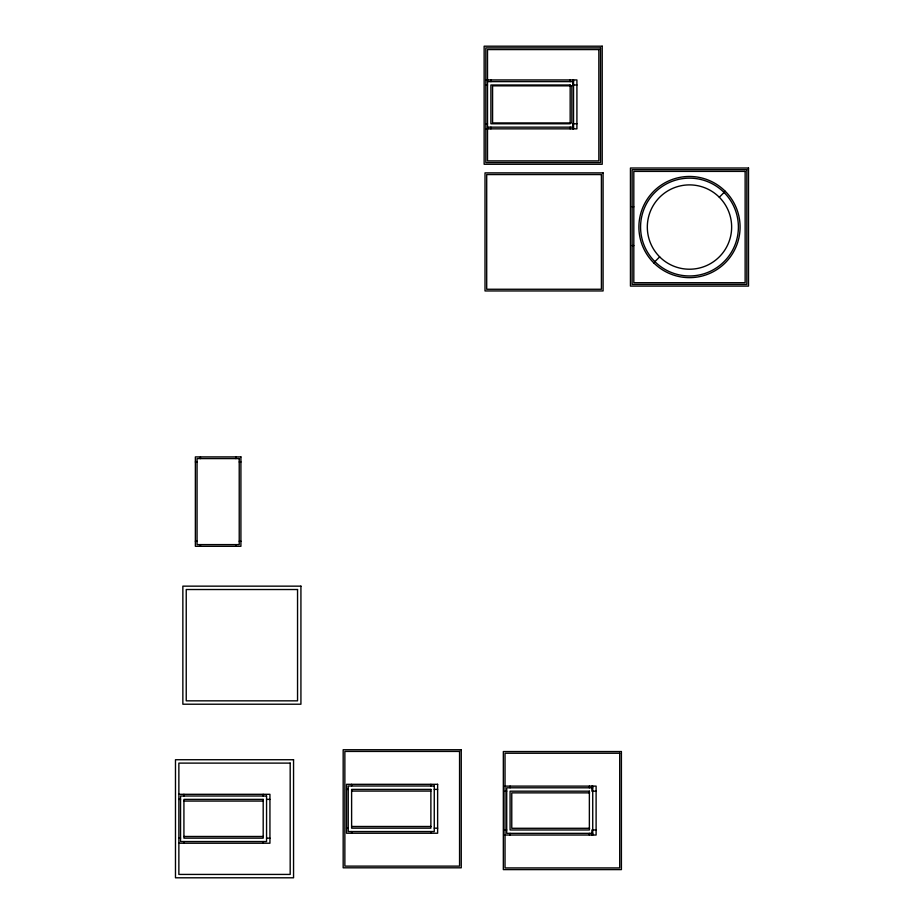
<?xml version="1.0" encoding="UTF-8"?>
<svg xmlns="http://www.w3.org/2000/svg" width="924" height="924" viewBox="0 0 924 924"><rect width="100%" height="100%" fill="white"/><g stroke="black" fill="none" stroke-linecap="round" stroke-linejoin="round"><path stroke-width="1.39" d="M653.707 262.832A50.601 50.601 0 0 0 738.357 240.148A50.601 50.601 0 0 0 676.391 178.182A50.601 50.601 0 0 0 653.707 262.832L659.667 256.872A42.169 42.169 0 0 0 730.214 237.965A42.169 42.169 0 0 0 678.574 186.325A42.169 42.169 0 0 0 659.667 256.872M719.299 197.239L725.259 191.28M485.828 79.938L576.911 79.938L576.911 128.852L485.828 128.852M487.514 81.624L573.538 81.624M485.828 84.996L487.514 84.996M576.911 84.996L572.695 84.996L572.695 79.938M485.828 123.781L487.514 123.781M576.911 123.781L572.695 123.781L572.695 128.852M487.514 127.154L573.538 127.154M632.131 206.814L633.818 206.814M632.131 245.611L633.818 245.611M195.368 461.965L197.055 461.965M239.224 461.965L240.91 461.965M195.368 541.233L197.055 541.233M239.224 541.233L240.91 541.233M505.024 786.116L596.107 786.116L596.107 835.03L505.024 835.03M592.734 787.802L506.71 787.802L506.71 833.344L592.734 833.344M346.546 789.385L348.233 789.385M434.257 789.385L437.63 789.385M351.617 791.071L430.884 791.071M505.024 791.175L506.71 791.175M596.107 791.175L591.891 791.175L591.891 786.116M589.604 792.861L511.769 792.861L511.769 828.285L589.604 828.285M178.863 794.305L269.935 794.305L269.935 843.219L178.863 843.219M178.863 799.375L180.55 799.375M266.562 799.375L269.935 799.375M183.922 801.062L263.19 801.062M351.617 826.483L430.884 826.483M346.546 828.17L348.233 828.17M434.257 828.17L437.63 828.17M505.024 829.971L506.71 829.971M596.107 829.971L591.891 829.971L591.891 835.03M183.922 836.474L263.19 836.474M178.863 838.16L180.55 838.16M266.562 838.16L269.935 838.16M592.734 786.116L592.734 835.03M589.362 786.116L589.362 787.802M589.362 833.344L589.362 835.03M573.538 79.938L573.538 128.852M570.166 79.938L570.166 81.624M570.166 127.154L570.166 128.852M510.083 786.116L510.083 787.802M510.083 833.344L510.083 835.03M490.898 79.938L490.898 81.624M490.898 127.154L490.898 128.852M430.884 784.314L430.884 786.001M430.884 831.542L430.884 833.229M351.617 784.314L351.617 786.001M351.617 831.542L351.617 833.229M263.19 794.305L263.19 796.003M263.19 841.533L263.19 843.219M235.851 456.906L235.851 458.593M235.851 544.606L235.851 546.292M200.427 456.906L200.427 458.593M200.427 544.606L200.427 546.292M183.922 794.305L183.922 796.003M183.922 841.533L183.922 843.219M602.217 46.2L484.141 46.2L484.141 164.264L602.217 164.264L602.217 46.2M600.531 47.886L485.828 47.886L485.828 162.578L600.531 162.578L600.531 47.886M598.844 49.573L487.514 49.573L487.514 160.892L598.844 160.892L598.844 49.573M570.166 84.996L490.898 84.996L490.898 123.781L570.166 123.781L570.166 84.996M571.852 85.84L492.584 85.84L492.584 122.938L571.852 122.938L571.852 85.84M748.521 168.018L630.445 168.018L630.445 286.094L748.521 286.094L748.521 168.018M746.835 169.704L632.131 169.704L632.131 284.396L746.835 284.396L746.835 169.704M745.137 171.39L633.818 171.39L633.818 282.709L745.137 282.709L745.137 171.39M603.083 172.88L485.019 172.88L485.019 290.945L603.083 290.945L603.083 172.88M601.397 174.567L486.705 174.567L486.705 289.258L601.397 289.258L601.397 174.567M240.91 456.906L195.368 456.906L195.368 546.292L240.91 546.292L240.91 456.906M239.224 458.593L197.055 458.593L197.055 544.606L239.224 544.606L239.224 458.593M300.924 586.151L182.86 586.151L182.86 704.215L300.924 704.215L300.924 586.151M297.551 589.524L186.232 589.524L186.232 700.842L297.551 700.842L297.551 589.524M461.249 749.745L343.174 749.745L343.174 867.809L461.249 867.809L461.249 749.745M459.563 751.431L344.86 751.431L344.86 866.123L459.563 866.123L459.563 751.431M621.402 751.547L503.337 751.547L503.337 869.611L621.402 869.611L621.402 751.547M619.715 753.233L505.024 753.233L505.024 867.925L619.715 867.925L619.715 753.233M293.555 759.736L175.479 759.736L175.479 877.8L293.555 877.8L293.555 759.736M290.182 763.109L178.863 763.109L178.863 874.427L290.182 874.427L290.182 763.109M437.63 784.314L346.546 784.314L346.546 833.229L437.63 833.229L437.63 784.314M434.257 786.001L348.233 786.001L348.233 831.542L434.257 831.542L434.257 786.001M430.884 789.385L351.617 789.385L351.617 828.17L430.884 828.17L430.884 789.385M589.362 791.175L510.083 791.175L510.083 829.971L589.362 829.971L589.362 791.175M266.562 796.003L180.55 796.003L180.55 841.533L266.562 841.533L266.562 796.003M263.19 799.375L183.922 799.375L183.922 838.16L263.19 838.16L263.19 799.375M654.897 261.642A48.914 48.914 0 0 0 736.728 239.72A48.914 48.914 0 0 0 676.818 179.81A48.914 48.914 0 0 0 654.897 261.642"/></g></svg>
